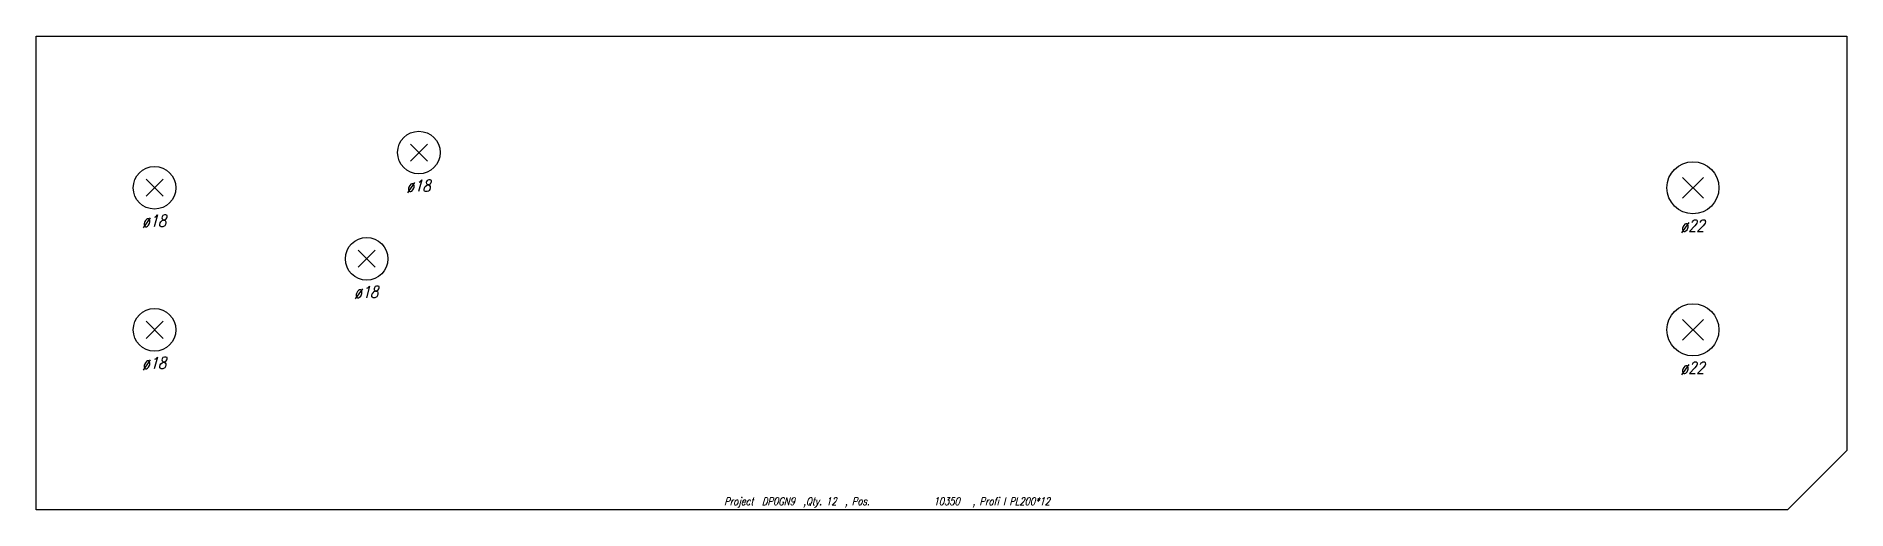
# Model space of a CAD drawing. Extents: x 0 to 765, y -100 to 100.
import ezdxf

# ---------------------------------------------------------------- set-up
doc = ezdxf.new("R2010")
doc.units = 0
doc.header["$LTSCALE"] = 10
for name, color, linetype in [('BEZ_SCHRAUBEN', 7, 'CONTINUOUS'), ('SCHRAUBEN', 7, 'CONTINUOUS'), ('TEILE', 7, 'CONTINUOUS'), ('UNTERSCHRIFT', 7, 'CONTINUOUS')]:
    doc.layers.add(name, color=color, linetype=linetype)
doc.styles.get("Standard").update_dxf_attribs({"font": 'ROMANS'})

msp = doc.modelspace()

# ---------------------------------------------------------------- linework, layer by layer
at = {"layer": 'SCHRAUBEN', "color": 6}
for p, q in [((165.285568, 54.465023), (158.085571, 47.265018)), ((158.085571, 54.465023), (165.285568, 47.265018)), ((53.60001, 39.601929), (46.400009, 32.401928)), ((46.400009, 39.601929), (53.60001, 32.401928)), ((704.399963, 40.40192), (695.599915, 31.601921)), ((695.599915, 40.40192), (704.399963, 31.601921)), ((143.212479, 9.601015), (136.012482, 2.401015)), ((136.012482, 9.601015), (143.212479, 2.401015)), ((53.60001, -20.398071), (46.400009, -27.598072)), ((46.400009, -20.398073), (53.60001, -27.598072)), ((704.399963, -19.598082), (695.599915, -28.398083)), ((695.599915, -19.598082), (704.399963, -28.398083))]:
    msp.add_line(p, q, dxfattribs=at)
at = {"layer": 'SCHRAUBEN', "color": 2}
for centre, radius in [((161.685562, 50.865021), 9), ((699.999939, 36.001923), 10.999939), ((50.000008, 36.001926), 9.000004), ((139.612488, 6.001015), 9), ((50.000008, -23.998072), 9.000004), ((699.999939, -23.998081), 10.999939)]:
    msp.add_circle(centre, radius, dxfattribs=at)
at = {"layer": 'TEILE', "color": 2}
for p, q in [((0, -100), (0, 100)), ((0, 100), (765, 100)), ((765, 100), (765, -75)), ((765, -75), (740, -100)), ((740, -100), (0, -100))]:
    msp.add_line(p, q, dxfattribs=at)

# ---------------------------------------------------------------- texts
at = {"layer": 'BEZ_SCHRAUBEN', "color": 2, "oblique": 15}
for s, width, p in [(' ø18', 0.800001, (153.685562, 34.365013)), (' ø18', 0.8, (42.000008, 19.501928)), (' ø22', 0.8, (691.999878, 17.501919)), (' ø18', 0.8, (131.612488, -10.498985)), (' ø18', 0.8, (42.000008, -40.49807)), (' ø22', 0.8, (691.999878, -42.498077))]:
    msp.add_text(s, height=5, dxfattribs=dict(at, width=width)).set_placement(p)
at = {"layer": 'UNTERSCHRIFT', "color": 2, "oblique": 15, "width": 0.8}
for s, p in [('Project  DP0GN9  ,Qty. 12  , Pos. ', (290.700012, -98)), ('10350', (379.100006, -98)), ('  , Profi l PL200*12', (392.099976, -98))]:
    msp.add_text(s, height=3.25, dxfattribs=at).set_placement(p)

doc.saveas('drawing.dxf')
